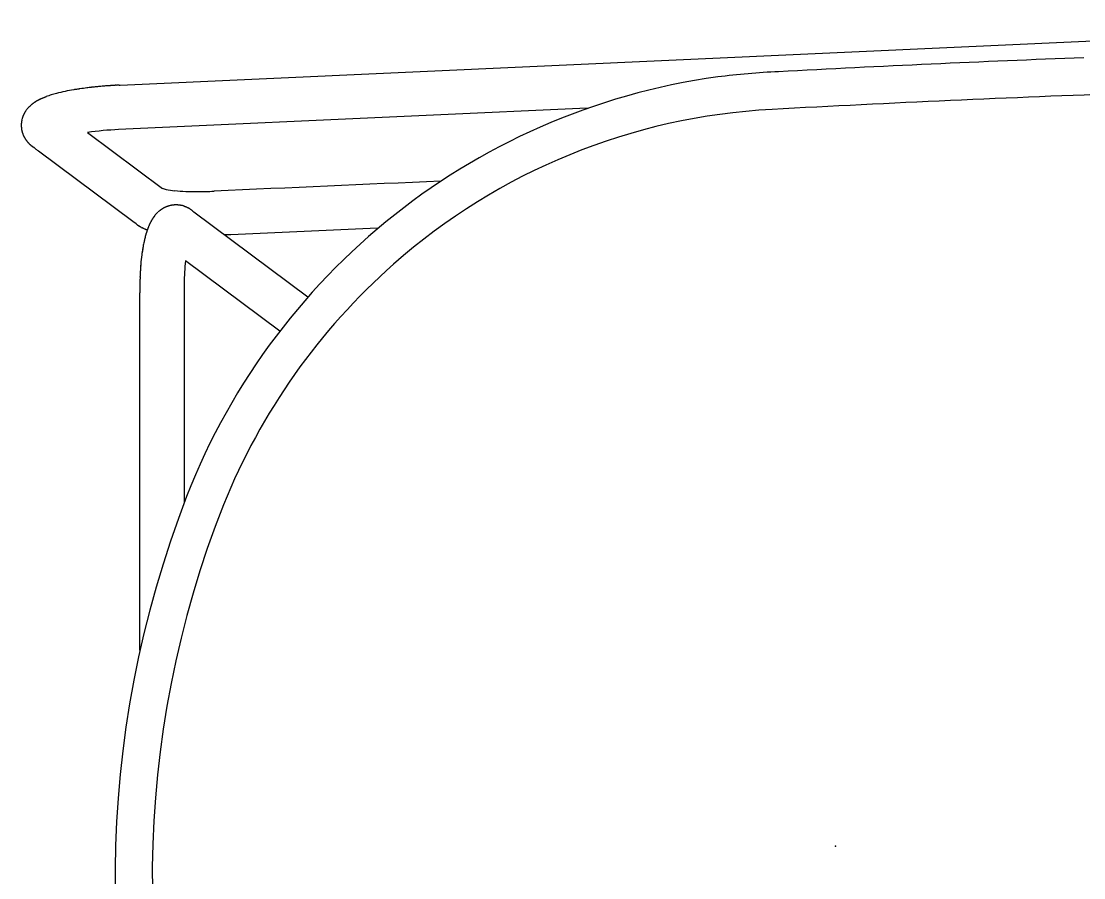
# Model space of a CAD drawing. Header units: inches. Extents: x -2 to 764, y -6 to 562.
# Drawn here: x 642.47 to 653.82, y 217.67 to 226.82 of the extents above; entities that cross this region are included whole.
import ezdxf

# ---------------------------------------------------------------- set-up
doc = ezdxf.new("R2010")
doc.units = ezdxf.units.IN
doc.header["$MEASUREMENT"] = 0
doc.layers.get('0').update_dxf_attribs({"true_color": 0xffffff})
doc.layers.add('SEAT', color=5, linetype='Continuous')

# ---------------------------------------------------------------- blocks, each defined once
blk = doc.blocks.new('3AAS38L01_0P')
at = {"layer": 'SEAT'}
for p, q in [((-7.645, 8.133), (7.322, 8.816)), ((-8.139, 8.083), (-8.139, 8.083)), ((-8.126, 8.085), (-8.126, 8.085)), ((-8.12, 8.086), (-8.12, 8.086)), ((-8.1, 8.089), (-8.1, 8.089)), ((-8.087, 8.091), (-8.087, 8.091)), ((-8.081, 8.092), (-8.081, 8.092)), ((-8.074, 8.093), (-8.074, 8.093)), ((-8, 8.104), (-8, 8.104)), ((-7.951, 8.11), (-7.951, 8.11)), ((-7.937, 8.111), (-7.937, 8.111)), ((-7.937, 8.111), (-7.937, 8.111)), ((-7.923, 8.113), (-7.923, 8.113)), ((-7.902, 8.115), (-7.901, 8.115)), ((-7.901, 8.115), (-7.901, 8.115)), ((-7.887, 8.116), (-7.887, 8.116)), ((-7.866, 8.118), (-7.866, 8.118)), ((-7.851, 8.12), (-7.851, 8.12)), ((-7.822, 8.122), (-7.822, 8.122)), ((-7.778, 8.126), (-7.778, 8.126)), ((-7.749, 8.128), (-7.749, 8.128)), ((-7.72, 8.129), (-7.72, 8.129)), ((-7.712, 8.13), (-7.712, 8.13)), ((-7.712, 8.13), (-7.712, 8.13)), ((-7.697, 8.131), (-7.697, 8.131)), ((-7.69, 8.131), (-7.69, 8.131)), ((-7.682, 8.132), (-7.682, 8.132)), ((-7.682, 8.132), (-7.682, 8.132)), ((-7.667, 8.132), (-7.667, 8.132)), ((-7.653, 8.133), (-7.645, 8.133)), ((-8.558, 7.949), (-8.558, 7.949)), ((-8.557, 7.949), (-8.557, 7.949)), ((-8.554, 7.951), (-8.554, 7.951)), ((-8.553, 7.952), (-8.553, 7.952)), ((-8.55, 7.954), (-8.55, 7.954)), ((-8.549, 7.955), (-8.549, 7.955)), ((-8.546, 7.956), (-8.546, 7.956)), ((-8.545, 7.957), (-8.545, 7.957)), ((-8.542, 7.959), (-8.542, 7.959)), ((-8.541, 7.96), (-8.541, 7.96)), ((-8.538, 7.961), (-8.538, 7.961)), ((-8.537, 7.962), (-8.537, 7.962)), ((-8.534, 7.964), (-8.534, 7.964)), ((-8.533, 7.964), (-8.533, 7.964)), ((-8.53, 7.966), (-8.53, 7.966)), ((-8.529, 7.967), (-8.529, 7.967)), ((-8.526, 7.968), (-8.526, 7.968)), ((-8.524, 7.969), (-8.524, 7.969)), ((-8.521, 7.971), (-8.521, 7.971)), ((-8.52, 7.971), (-8.52, 7.971)), ((-8.517, 7.973), (-8.517, 7.973)), ((-8.516, 7.973), (-8.516, 7.973)), ((-8.513, 7.975), (-8.513, 7.975)), ((-8.512, 7.976), (-8.512, 7.976)), ((-8.505, 7.979), (-8.505, 7.979)), ((-8.504, 7.98), (-8.504, 7.98)), ((-8.496, 7.983), (-8.496, 7.983)), ((-8.495, 7.984), (-8.495, 7.984)), ((-8.488, 7.987), (-8.488, 7.987)), ((-8.487, 7.988), (-8.487, 7.988)), ((-8.479, 7.991), (-8.479, 7.991)), ((-8.478, 7.992), (-8.478, 7.992)), ((-8.47, 7.995), (-8.47, 7.995)), ((-8.469, 7.996), (-8.469, 7.996)), ((-8.461, 7.999), (-8.461, 7.999)), ((-8.46, 7.999), (-8.46, 7.999)), ((-8.452, 8.002), (-8.452, 8.002)), ((-8.451, 8.003), (-8.451, 8.003)), ((-8.443, 8.006), (-8.443, 8.006)), ((-8.442, 8.006), (-8.442, 8.006)), ((-8.666, 7.836), (-8.666, 7.836)), ((-8.664, 7.839), (-8.664, 7.839)), ((-8.663, 7.841), (-8.663, 7.841)), ((-8.661, 7.845), (-8.661, 7.845)), ((-8.66, 7.846), (-8.66, 7.846)), ((-8.658, 7.85), (-8.658, 7.85)), ((-8.657, 7.851), (-8.657, 7.851)), ((-8.655, 7.855), (-8.655, 7.855)), ((-8.654, 7.856), (-8.654, 7.856)), ((-8.648, 7.864), (-8.648, 7.864)), ((-8.625, 7.893), (-8.625, 7.893)), ((-8.624, 7.894), (-8.624, 7.894)), ((-8.621, 7.897), (-8.621, 7.897)), ((-8.62, 7.898), (-8.62, 7.898)), ((-8.617, 7.901), (-8.617, 7.901)), ((-8.605, 7.913), (-8.605, 7.913)), ((-8.602, 7.915), (-8.602, 7.915)), ((-8.601, 7.916), (-8.601, 7.916)), ((-8.598, 7.919), (-8.598, 7.919)), ((-8.597, 7.92), (-8.597, 7.92)), ((-8.594, 7.922), (-8.594, 7.922)), ((-8.593, 7.923), (-8.593, 7.923)), ((-8.59, 7.925), (-8.59, 7.925)), ((-8.589, 7.926), (-8.589, 7.926)), ((-8.586, 7.928), (-8.586, 7.928)), ((-8.585, 7.929), (-8.585, 7.929)), ((-8.582, 7.932), (-8.582, 7.932)), ((-8.581, 7.933), (-8.581, 7.933)), ((-8.578, 7.935), (-8.578, 7.935)), ((-8.577, 7.936), (-8.577, 7.936)), ((-8.574, 7.938), (-8.574, 7.938)), ((-8.573, 7.938), (-8.573, 7.938)), ((-8.57, 7.94), (-8.57, 7.94)), ((-8.569, 7.941), (-8.569, 7.941)), ((-8.566, 7.943), (-8.566, 7.943)), ((-8.565, 7.944), (-8.565, 7.944)), ((-8.562, 7.946), (-8.562, 7.946)), ((-8.561, 7.947), (-8.561, 7.947)), ((-8.7, 7.729), (-8.7, 7.729)), ((-8.7, 7.727), (-8.7, 7.727)), ((-8.7, 7.723), (-8.7, 7.723)), ((-8.699, 7.74), (-8.699, 7.74)), ((-8.699, 7.736), (-8.699, 7.736)), ((-8.699, 7.733), (-8.699, 7.733)), ((-8.698, 7.746), (-8.698, 7.746)), ((-8.698, 7.742), (-8.698, 7.742)), ((-8.697, 7.752), (-8.697, 7.752)), ((-8.697, 7.748), (-8.697, 7.748)), ((-8.696, 7.755), (-8.696, 7.755)), ((-8.695, 7.761), (-8.695, 7.761)), ((-8.695, 7.759), (-8.695, 7.759)), ((-8.694, 7.765), (-8.694, 7.765)), ((-8.693, 7.767), (-8.693, 7.767)), ((-8.692, 7.773), (-8.692, 7.773)), ((-8.692, 7.771), (-8.692, 7.771)), ((-8.691, 7.777), (-8.691, 7.777)), ((-8.69, 7.779), (-8.69, 7.779)), ((-8.689, 7.783), (-8.689, 7.783)), ((-8.688, 7.785), (-8.688, 7.785)), ((-8.687, 7.789), (-8.687, 7.789)), ((-8.686, 7.791), (-8.686, 7.791)), ((-8.685, 7.795), (-8.685, 7.795)), ((-8.684, 7.797), (-8.684, 7.797)), ((-8.683, 7.801), (-8.683, 7.801)), ((-8.682, 7.803), (-8.682, 7.803)), ((-8.681, 7.807), (-8.681, 7.807)), ((-8.68, 7.809), (-8.68, 7.809)), ((-8.678, 7.812), (-8.678, 7.812)), ((-8.677, 7.814), (-8.677, 7.814)), ((-8.676, 7.818), (-8.676, 7.818)), ((-8.675, 7.82), (-8.675, 7.82)), ((-8.673, 7.823), (-8.673, 7.823)), ((-8.672, 7.825), (-8.672, 7.825)), ((-8.67, 7.829), (-8.67, 7.829)), ((-8.669, 7.831), (-8.669, 7.831)), ((-8.667, 7.834), (-8.667, 7.834)), ((-8.701, 7.721), (-8.701, 7.721)), ((-8.701, 7.716), (-8.701, 7.716)), ((-8.701, 7.714), (-8.701, 7.714)), ((-8.701, 7.71), (-8.701, 7.71)), ((-8.701, 7.708), (-8.701, 7.708)), ((-8.701, 7.703), (-8.701, 7.703)), ((-8.701, 7.701), (-8.701, 7.701)), ((-8.701, 7.697), (-8.701, 7.697)), ((-8.701, 7.695), (-8.701, 7.695)), ((-8.701, 7.691), (-8.701, 7.691)), ((-8.701, 7.688), (-8.701, 7.688)), ((-8.7, 7.684), (-8.7, 7.684)), ((-8.7, 7.682), (-8.7, 7.682)), ((-8.7, 7.678), (-8.7, 7.678)), ((-8.7, 7.675), (-8.7, 7.675)), ((-8.699, 7.671), (-8.699, 7.671)), ((-8.699, 7.669), (-8.699, 7.669)), ((-8.697, 7.658), (-8.697, 7.658)), ((-8.697, 7.656), (-8.697, 7.656)), ((-8.695, 7.649), (-8.695, 7.649)), ((-8.694, 7.644), (-8.694, 7.644)), ((-8.694, 7.643), (-8.694, 7.643)), ((-8.693, 7.637), (-8.693, 7.637)), ((-8.692, 7.636), (-8.692, 7.636)), ((-8.691, 7.631), (-8.691, 7.631)), ((-8.691, 7.63), (-8.691, 7.63)), ((-8.689, 7.625), (-8.689, 7.625)), ((-8.689, 7.624), (-8.689, 7.624)), ((-8.687, 7.619), (-8.687, 7.619)), ((-8.687, 7.618), (-8.687, 7.618)), ((-8.685, 7.613), (-8.685, 7.613)), ((-8.685, 7.612), (-8.685, 7.612)), ((-7.993, 7.628), (-7.192, 7.03)), ((-8.683, 7.607), (-8.683, 7.607)), ((-8.683, 7.606), (-8.683, 7.606)), ((-8.681, 7.601), (-8.681, 7.601)), ((-8.68, 7.6), (-8.68, 7.6)), ((-8.678, 7.595), (-8.678, 7.595)), ((-8.676, 7.59), (-8.676, 7.59)), ((-8.673, 7.584), (-8.673, 7.584)), ((-8.672, 7.583), (-8.672, 7.583)), ((-8.67, 7.579), (-8.67, 7.579)), ((-8.67, 7.578), (-8.67, 7.578)), ((-8.667, 7.573), (-8.667, 7.573)), ((-8.667, 7.572), (-8.667, 7.572)), ((-8.662, 7.565), (-8.662, 7.565)), ((-8.662, 7.564), (-8.662, 7.564)), ((-8.661, 7.563), (-8.661, 7.563)), ((-8.66, 7.562), (-8.66, 7.562)), ((-8.659, 7.56), (-8.659, 7.56)), ((-8.654, 7.552), (-8.654, 7.552)), ((-8.654, 7.552), (-8.654, 7.552)), ((-8.651, 7.547), (-8.651, 7.547)), ((-8.65, 7.547), (-8.65, 7.547)), ((-8.647, 7.543), (-8.647, 7.543)), ((-8.647, 7.542), (-8.647, 7.542)), ((-8.643, 7.537), (-8.643, 7.537)), ((-8.64, 7.533), (-8.64, 7.533)), ((-8.639, 7.531), (-8.639, 7.531)), ((-8.638, 7.531), (-8.638, 7.531)), ((-8.634, 7.526), (-8.634, 7.526)), ((-8.631, 7.522), (-8.631, 7.522)), ((-8.63, 7.521), (-8.63, 7.521)), ((-8.629, 7.52), (-8.629, 7.52)), ((-8.629, 7.52), (-8.629, 7.52)), ((-8.628, 7.519), (-8.628, 7.519)), ((-8.628, 7.519), (-8.628, 7.519)), ((-8.621, 7.511), (-8.621, 7.511)), ((-8.617, 7.507), (-8.617, 7.508)), ((-8.617, 7.508), (-8.617, 7.508)), ((-8.614, 7.504), (-8.614, 7.504)), ((-8.613, 7.504), (-8.613, 7.504)), ((-8.612, 7.503), (-8.612, 7.503)), ((-8.61, 7.501), (-8.61, 7.501)), ((-8.609, 7.5), (-8.609, 7.5)), ((-8.605, 7.496), (-8.605, 7.496)), ((-8.605, 7.496), (-8.605, 7.496)), ((-8.602, 7.494), (-8.602, 7.494)), ((-8.602, 7.494), (-8.602, 7.494)), ((-8.597, 7.489), (-8.597, 7.49)), ((-8.597, 7.49), (-8.597, 7.49)), ((-8.594, 7.487), (-8.594, 7.487)), ((-8.593, 7.486), (-8.593, 7.486)), ((-8.588, 7.483), (-8.588, 7.483)), ((-8.588, 7.482), (-8.588, 7.482)), ((-8.587, 7.481), (-8.587, 7.481)), ((-8.585, 7.48), (-8.585, 7.48)), ((-8.584, 7.479), (-8.584, 7.479)), ((-8.58, 7.476), (-8.581, 7.477)), ((-8.581, 7.477), (-8.581, 7.477)), ((-8.579, 7.475), (-8.579, 7.475)), ((-8.579, 7.475), (-8.579, 7.475)), ((-8.577, 7.474), (-8.578, 7.474)), ((-8.578, 7.474), (-8.578, 7.474)), ((-8.576, 7.473), (-8.576, 7.473)), ((-8.576, 7.473), (-8.576, 7.473)), ((-8.575, 7.472), (-8.575, 7.472)), ((-8.574, 7.472), (-8.574, 7.472)), ((-8.569, 7.468), (-8.574, 7.472)), ((-8.574, 7.472), (-8.574, 7.472)), ((-8.568, 7.467), (-8.568, 7.467)), ((-8.566, 7.466), (-8.566, 7.466)), ((-8.566, 7.466), (-8.566, 7.466)), ((-8.565, 7.465), (-8.565, 7.465)), ((-8.565, 7.465), (-8.565, 7.465)), ((-8.563, 7.464), (-8.564, 7.464)), ((-8.564, 7.464), (-8.564, 7.464)), ((-8.562, 7.463), (-8.562, 7.463)), ((-8.562, 7.463), (-8.562, 7.463)), ((-8.56, 7.462), (-8.561, 7.462)), ((-8.561, 7.462), (-8.561, 7.462)), ((-8.559, 7.461), (-8.56, 7.462)), ((-8.559, 7.46), (-8.559, 7.461)), ((-8.557, 7.459), (-8.559, 7.46)), ((-8.545, 7.45), (-8.545, 7.45)), ((-7.509, 6.677), (-8.516, 7.428)), ((-8.516, 7.428), (-8.516, 7.428)), ((-7.188, 6.814), (-7.188, 6.814)), ((-7.187, 6.815), (-7.187, 6.815)), ((-7.183, 6.817), (-7.183, 6.817)), ((-7.181, 6.818), (-7.181, 6.818)), ((-7.177, 6.821), (-7.177, 6.821)), ((-7.173, 6.823), (-7.173, 6.823)), ((-7.169, 6.825), (-7.169, 6.825)), ((-7.164, 6.827), (-7.164, 6.827)), ((-7.16, 6.829), (-7.16, 6.829)), ((-7.158, 6.83), (-7.158, 6.83)), ((-7.148, 6.834), (-7.148, 6.834)), ((-7.147, 6.835), (-7.147, 6.835)), ((-7.142, 6.836), (-7.142, 6.836)), ((-7.141, 6.837), (-7.141, 6.837)), ((-7.136, 6.838), (-7.136, 6.838)), ((-7.134, 6.839), (-7.134, 6.839)), ((-7.13, 6.84), (-7.13, 6.84)), ((-7.128, 6.841), (-7.128, 6.841)), ((-7.124, 6.842), (-7.124, 6.842)), ((-7.122, 6.843), (-7.122, 6.843)), ((-7.118, 6.844), (-7.118, 6.844)), ((-7.116, 6.844), (-7.116, 6.844)), ((-7.115, 6.845), (-7.115, 6.845)), ((-7.113, 6.845), (-7.113, 6.845)), ((-7.111, 6.846), (-7.111, 6.846)), ((-7.109, 6.846), (-7.109, 6.846)), ((-7.108, 6.846), (-7.108, 6.846)), ((-7.106, 6.847), (-7.106, 6.847)), ((-7.105, 6.847), (-7.105, 6.847)), ((-7.103, 6.847), (-7.103, 6.847)), ((-7.102, 6.848), (-7.102, 6.848)), ((-7.1, 6.848), (-7.1, 6.848)), ((-7.099, 6.848), (-7.099, 6.848)), ((-7.097, 6.849), (-7.097, 6.849)), ((-7.095, 6.849), (-7.095, 6.849)), ((-7.093, 6.849), (-7.093, 6.849)), ((-7.087, 6.85), (-7.087, 6.85)), ((-7.086, 6.851), (-7.086, 6.851)), ((-7.084, 6.851), (-7.084, 6.851)), ((-7.076, 6.852), (-7.076, 6.852)), ((-7.074, 6.852), (-7.074, 6.852)), ((-7.069, 6.852), (-7.069, 6.852)), ((-7.067, 6.852), (-7.067, 6.852)), ((-7.058, 6.853), (-7.058, 6.853)), ((-7.056, 6.853), (-7.056, 6.853)), ((-7.054, 6.853), (-7.054, 6.853)), ((-7.053, 6.853), (-7.053, 6.853)), ((-7.051, 6.853), (-7.051, 6.853)), ((-7.05, 6.853), (-7.05, 6.853)), ((-7.048, 6.853), (-7.048, 6.853)), ((-7.047, 6.853), (-7.047, 6.853)), ((-7.044, 6.853), (-7.044, 6.853)), ((-7.043, 6.853), (-7.043, 6.853)), ((-7.041, 6.853), (-7.041, 6.853)), ((-7.04, 6.853), (-7.04, 6.853)), ((-7.038, 6.853), (-7.038, 6.853)), ((-7.037, 6.853), (-7.037, 6.853)), ((-7.034, 6.853), (-7.034, 6.853)), ((-7.033, 6.853), (-7.033, 6.853)), ((-7.031, 6.853), (-7.031, 6.853)), ((-7.03, 6.853), (-7.03, 6.853)), ((-7.026, 6.852), (-7.026, 6.852)), ((-7.021, 6.852), (-7.021, 6.852)), ((-7.02, 6.852), (-7.02, 6.852)), ((-7.018, 6.852), (-7.018, 6.852)), ((-7.007, 6.85), (-7.007, 6.85)), ((-7.005, 6.85), (-7.005, 6.85)), ((-7.004, 6.85), (-7.004, 6.85)), ((-6.997, 6.849), (-6.997, 6.849)), ((-6.994, 6.848), (-6.994, 6.848)), ((-6.989, 6.847), (-6.989, 6.847)), ((-6.983, 6.845), (-6.983, 6.845)), ((-6.979, 6.845), (-6.979, 6.845)), ((-6.979, 6.844), (-6.979, 6.844)), ((-6.976, 6.844), (-6.976, 6.844)), ((-6.976, 6.844), (-6.976, 6.844)), ((-6.97, 6.842), (-6.97, 6.842)), ((-6.97, 6.842), (-6.97, 6.842)), ((-6.967, 6.841), (-6.967, 6.841)), ((-6.964, 6.84), (-6.964, 6.84)), ((-6.964, 6.84), (-6.964, 6.84)), ((-6.959, 6.839), (-6.959, 6.839)), ((-6.957, 6.838), (-6.957, 6.838)), ((-6.956, 6.838), (-6.956, 6.838)), ((-6.954, 6.837), (-6.954, 6.837)), ((-6.941, 6.832), (-6.941, 6.832)), ((-6.932, 6.828), (-6.932, 6.828)), ((-6.928, 6.826), (-6.928, 6.826)), ((-6.921, 6.822), (-6.921, 6.822)), ((-6.92, 6.822), (-6.92, 6.822)), ((-6.915, 6.819), (-6.915, 6.819)), ((-6.914, 6.819), (-6.914, 6.819)), ((-6.912, 6.818), (-6.912, 6.818)), ((-6.911, 6.817), (-6.911, 6.817)), ((-6.91, 6.816), (-6.91, 6.816)), ((-6.909, 6.816), (-6.909, 6.816)), ((-6.907, 6.815), (-6.907, 6.815)), ((-6.906, 6.814), (-6.906, 6.814)), ((-7.301, 6.701), (-7.301, 6.701)), ((-7.3, 6.702), (-7.3, 6.702)), ((-7.298, 6.705), (-7.298, 6.705)), ((-7.297, 6.707), (-7.297, 6.707)), ((-7.295, 6.71), (-7.295, 6.71)), ((-7.294, 6.711), (-7.294, 6.711)), ((-7.292, 6.714), (-7.292, 6.714)), ((-7.291, 6.716), (-7.291, 6.716)), ((-7.289, 6.719), (-7.289, 6.719)), ((-7.288, 6.72), (-7.288, 6.72)), ((-7.286, 6.723), (-7.286, 6.723)), ((-7.285, 6.725), (-7.285, 6.725)), ((-7.283, 6.728), (-7.283, 6.728)), ((-7.271, 6.742), (-7.271, 6.742)), ((-7.269, 6.745), (-7.269, 6.745)), ((-7.254, 6.762), (-7.254, 6.762)), ((-7.254, 6.762), (-7.254, 6.762)), ((-7.244, 6.771), (-7.244, 6.771)), ((-7.24, 6.776), (-7.24, 6.776)), ((-7.227, 6.787), (-7.227, 6.787)), ((-7.223, 6.79), (-7.223, 6.79)), ((-7.219, 6.794), (-7.219, 6.794)), ((-7.217, 6.795), (-7.217, 6.795)), ((-7.215, 6.797), (-7.215, 6.797)), ((-7.21, 6.8), (-7.21, 6.8)), ((-7.204, 6.804), (-7.204, 6.804)), ((-7.202, 6.805), (-7.202, 6.805)), ((-7.199, 6.808), (-7.199, 6.808)), ((-7.197, 6.809), (-7.197, 6.809)), ((-7.193, 6.811), (-7.193, 6.811)), ((-7.192, 6.812), (-7.192, 6.812)), ((-6.903, 6.812), (-6.903, 6.812)), ((-6.902, 6.811), (-6.902, 6.811)), ((-6.901, 6.811), (-6.901, 6.811)), ((-6.898, 6.809), (-6.898, 6.809)), ((-6.896, 6.807), (-6.896, 6.807)), ((-6.895, 6.807), (-6.895, 6.807)), ((-6.889, 6.803), (-6.889, 6.803)), ((-6.888, 6.802), (-6.888, 6.802)), ((-6.887, 6.802), (-6.887, 6.802)), ((-6.885, 6.8), (-6.885, 6.8)), ((-6.884, 6.799), (-6.884, 6.799)), ((-6.882, 6.798), (-6.881, 6.798)), ((-6.882, 6.798), (-6.882, 6.798)), ((-6.881, 6.798), (-6.881, 6.798)), ((-6.878, 6.795), (-6.877, 6.795)), ((-6.877, 6.795), (-6.877, 6.795)), ((-6.876, 6.793), (-6.875, 6.793)), ((-6.875, 6.793), (-6.875, 6.793)), ((-6.856, 6.779), (-5.639, 5.87)), ((-7.474, 6.65), (-7.509, 6.677)), ((-7.471, 6.648), (-7.474, 6.65)), ((-7.466, 6.645), (-7.471, 6.648)), ((-7.466, 6.645), (-7.466, 6.645)), ((-7.465, 6.644), (-7.466, 6.645)), ((-7.464, 6.643), (-7.464, 6.643)), ((-7.463, 6.643), (-7.463, 6.643)), ((-7.463, 6.643), (-7.463, 6.643)), ((-7.462, 6.642), (-7.462, 6.642)), ((-7.462, 6.642), (-7.462, 6.642)), ((-7.461, 6.641), (-7.461, 6.641)), ((-7.46, 6.64), (-7.46, 6.64)), ((-7.458, 6.639), (-7.458, 6.639)), ((-7.457, 6.638), (-7.457, 6.638)), ((-7.455, 6.637), (-7.455, 6.637)), ((-7.454, 6.636), (-7.454, 6.636)), ((-7.453, 6.635), (-7.453, 6.635)), ((-7.453, 6.635), (-7.453, 6.635)), ((-7.449, 6.633), (-7.449, 6.633)), ((-7.446, 6.631), (-7.446, 6.631)), ((-7.446, 6.63), (-7.446, 6.63)), ((-7.444, 6.629), (-7.444, 6.629)), ((-7.444, 6.629), (-7.444, 6.629)), ((-7.442, 6.628), (-7.442, 6.628)), ((-7.442, 6.628), (-7.442, 6.628)), ((-7.436, 6.624), (-7.436, 6.624)), ((-7.435, 6.624), (-7.435, 6.624)), ((-7.422, 6.616), (-7.422, 6.616)), ((-7.418, 6.614), (-7.418, 6.614)), ((-7.414, 6.612), (-7.414, 6.612)), ((-7.413, 6.612), (-7.413, 6.612)), ((-7.41, 6.61), (-7.41, 6.61)), ((-7.405, 6.608), (-7.405, 6.608)), ((-7.405, 6.607), (-7.405, 6.607)), ((-7.401, 6.605), (-7.401, 6.605)), ((-7.4, 6.605), (-7.4, 6.605)), ((-7.397, 6.603), (-7.397, 6.603)), ((-7.383, 6.597), (-7.383, 6.597)), ((-7.383, 6.597), (-7.383, 6.597)), ((-7.379, 6.596), (-7.379, 6.596)), ((-7.378, 6.595), (-7.378, 6.595)), ((-7.374, 6.594), (-7.375, 6.594)), ((-7.375, 6.594), (-7.375, 6.594)), ((-7.37, 6.592), (-7.37, 6.592)), ((-7.37, 6.592), (-7.37, 6.592)), ((-7.365, 6.59), (-7.365, 6.59)), ((-7.361, 6.589), (-7.361, 6.589)), ((-7.361, 6.588), (-7.361, 6.588)), ((-7.356, 6.587), (-7.356, 6.587)), ((-7.354, 6.586), (-7.354, 6.586)), ((-7.354, 6.586), (-7.354, 6.586)), ((-7.353, 6.59), (-7.353, 6.59)), ((-7.352, 6.592), (-7.352, 6.592)), ((-7.351, 6.595), (-7.351, 6.595)), ((-7.35, 6.597), (-7.35, 6.597)), ((-7.349, 6.602), (-7.349, 6.602)), ((-7.349, 6.6), (-7.349, 6.6)), ((-7.347, 6.607), (-7.347, 6.607)), ((-7.347, 6.605), (-7.347, 6.605)), ((-7.346, 6.61), (-7.346, 6.61)), ((-7.345, 6.612), (-7.345, 6.612)), ((-7.344, 6.615), (-7.344, 6.615)), ((-7.343, 6.617), (-7.343, 6.617)), ((-7.342, 6.62), (-7.342, 6.62)), ((-7.341, 6.622), (-7.341, 6.622)), ((-7.335, 6.637), (-7.335, 6.637)), ((-7.335, 6.635), (-7.335, 6.635)), ((-7.333, 6.64), (-7.333, 6.64)), ((-7.332, 6.642), (-7.332, 6.642)), ((-7.331, 6.645), (-7.331, 6.645)), ((-7.33, 6.646), (-7.33, 6.646)), ((-7.329, 6.649), (-7.329, 6.649)), ((-7.328, 6.651), (-7.328, 6.651)), ((-7.327, 6.654), (-7.327, 6.654)), ((-7.326, 6.656), (-7.326, 6.656)), ((-7.324, 6.659), (-7.324, 6.659)), ((-7.323, 6.661), (-7.323, 6.661)), ((-7.322, 6.664), (-7.322, 6.664)), ((-7.321, 6.665), (-7.321, 6.665)), ((-7.32, 6.668), (-7.32, 6.668)), ((-7.319, 6.67), (-7.319, 6.67)), ((-7.317, 6.673), (-7.317, 6.673)), ((-7.316, 6.675), (-7.316, 6.675)), ((-7.315, 6.678), (-7.315, 6.678)), ((-7.314, 6.679), (-7.314, 6.679)), ((-7.312, 6.682), (-7.312, 6.682)), ((-7.311, 6.684), (-7.311, 6.684)), ((-7.309, 6.687), (-7.309, 6.687)), ((-7.308, 6.688), (-7.308, 6.688)), ((-7.307, 6.691), (-7.307, 6.691)), ((-7.306, 6.693), (-7.306, 6.693)), ((-7.304, 6.696), (-7.304, 6.696)), ((-7.303, 6.698), (-7.303, 6.698)), ((-4.894, 6.604), (-6.46, 6.535)), ((-7.376, 6.515), (-7.376, 6.515)), ((-7.375, 6.518), (-7.375, 6.518)), ((-7.373, 6.526), (-7.373, 6.526)), ((-7.372, 6.529), (-7.372, 6.529)), ((-7.37, 6.537), (-7.37, 6.537)), ((-7.369, 6.54), (-7.369, 6.54)), ((-7.367, 6.548), (-7.367, 6.548)), ((-7.366, 6.55), (-7.366, 6.55)), ((-7.365, 6.553), (-7.365, 6.553)), ((-7.364, 6.556), (-7.364, 6.556)), ((-7.363, 6.561), (-7.363, 6.561)), ((-7.363, 6.559), (-7.363, 6.559)), ((-7.362, 6.564), (-7.362, 6.564)), ((-7.361, 6.566), (-7.361, 6.566)), ((-7.357, 6.58), (-7.357, 6.58)), ((-7.356, 6.582), (-7.356, 6.582)), ((-7.355, 6.585), (-7.355, 6.585)), ((-6.46, 6.535), (-6.525, 6.532)), ((-7.404, 6.383), (-7.404, 6.383)), ((-7.404, 6.38), (-7.404, 6.38)), ((-7.401, 6.399), (-7.401, 6.399)), ((-7.401, 6.396), (-7.401, 6.396)), ((-7.4, 6.405), (-7.4, 6.405)), ((-7.4, 6.402), (-7.4, 6.402)), ((-7.399, 6.411), (-7.399, 6.411)), ((-7.399, 6.408), (-7.399, 6.408)), ((-7.389, 6.46), (-7.389, 6.46)), ((-7.387, 6.472), (-7.387, 6.472)), ((-7.413, 6.321), (-7.413, 6.321)), ((-7.412, 6.324), (-7.412, 6.324)), ((-7.411, 6.334), (-7.411, 6.334)), ((-7.411, 6.331), (-7.411, 6.331)), ((-7.408, 6.357), (-7.408, 6.357)), ((-5.938, 5.504), (-6.945, 6.255)), ((-7.429, 6.142), (-7.429, 6.142)), ((-7.429, 6.138), (-7.429, 6.138)), ((-7.429, 6.135), (-7.429, 6.135)), ((-7.428, 6.164), (-7.428, 6.164)), ((-7.427, 6.178), (-7.427, 6.178)), ((-7.427, 6.175), (-7.427, 6.175)), ((-7.427, 6.171), (-7.427, 6.171)), ((-7.427, 6.167), (-7.427, 6.167)), ((-7.426, 6.185), (-7.426, 6.185)), ((-7.426, 6.182), (-7.426, 6.182)), ((-7.425, 6.207), (-7.425, 6.207)), ((-7.425, 6.203), (-7.425, 6.203)), ((-7.425, 6.2), (-7.425, 6.2)), ((-7.424, 6.217), (-7.424, 6.217)), ((-7.424, 6.214), (-7.424, 6.214)), ((-7.424, 6.21), (-7.424, 6.21)), ((-7.423, 6.221), (-7.423, 6.221)), ((-7.433, 6.046), (-7.433, 6.046)), ((-7.433, 6.043), (-7.433, 6.043)), ((-7.433, 6.039), (-7.433, 6.039)), ((-7.433, 6.024), (-7.433, 6.024)), ((-7.433, 6.021), (-7.433, 6.021)), ((-7.432, 6.08), (-7.432, 6.08)), ((-7.432, 6.072), (-7.432, 6.072)), ((-7.432, 6.069), (-7.432, 6.069)), ((-7.432, 6.061), (-7.432, 6.061)), ((-7.431, 6.105), (-7.431, 6.105)), ((-7.431, 6.102), (-7.431, 6.102)), ((-7.431, 6.098), (-7.431, 6.098)), ((-7.431, 6.094), (-7.431, 6.094)), ((-7.431, 6.091), (-7.431, 6.091)), ((-7.431, 6.087), (-7.431, 6.087)), ((-7.43, 6.131), (-7.43, 6.131)), ((-7.43, 6.127), (-7.43, 6.127)), ((-7.43, 6.124), (-7.43, 6.124)), ((-7.43, 6.116), (-7.43, 6.116)), ((-7.433, 6.013), (-7.433, 6.013)), ((-7.433, 6.006), (-7.433, 6.006)), ((-7.433, 6.002), (-7.433, 6.002)), ((-7.433, 5.825), (-7.433, 5.914)), ((-7.433, 5.914), (-7.433, 5.914)), ((-7.433, 5.647), (-7.433, 5.825)), ((-7.433, 2.096), (-7.433, 5.647))]:
    blk.add_line(p, q, dxfattribs=at)
for centre, radius, start, end in [((10.878, -207.378), 215.96, 92.18239, 93.04861), ((-0.281, 1.149), 7.139, 97.8702, 160.7572), ((-0.216, -0.049), 8.335, 92.6956, 97.1841), ((-7.85, 6.239), 1.866, 101.8195, 104.7334), ((-7.728, 5.669), 2.449, 99.6629, 101.8833), ((-7.652, 5.243), 2.882, 99.4712, 99.7355), ((-7.64, 5.176), 2.95, 99.3525, 99.4715), ((-7.63, 5.114), 3.012, 98.9773, 99.3512), ((-7.616, 5.023), 3.104, 98.7268, 98.9781), ((-7.607, 4.966), 3.162, 98.6135, 98.7272), ((-7.599, 4.911), 3.218, 98.4877, 98.6134), ((-7.563, 4.665), 3.466, 97.2405, 98.4744), ((-7.528, 4.391), 3.742, 96.499, 97.247), ((-7.497, 4.125), 4.011, 96.3046, 96.5089), ((-7.514, 4.28), 3.854, 96.0913, 96.2982), ((-7.483, 3.986), 4.15, 95.794, 96.0888), ((-7.493, 4.086), 4.049, 95.5873, 95.7896), ((-7.476, 3.914), 4.222, 95.2978, 95.5868), ((-7.47, 3.846), 4.29, 95.1008, 95.2943), ((-7.469, 3.839), 4.298, 94.7132, 95.1042), ((-7.456, 3.68), 4.457, 94.1401, 94.7096), ((-7.446, 3.531), 4.606, 93.7723, 94.1352), ((-7.446, 3.524), 4.614, 93.3972, 93.7627), ((-7.45, 3.599), 4.538, 93.3051, 93.3998), ((-7.449, 3.563), 4.574, 93.1118, 93.2967), ((-7.44, 3.412), 4.726, 93.0298, 93.1158), ((-7.466, 3.896), 4.242, 92.9278, 93.0287), ((-7.436, 3.3), 4.837, 92.7458, 92.92), ((-7.332, 1.128), 7.012, 92.6267, 92.7462), ((-8.324, 7.594), 0.425, 123.4575, 123.9114), ((-8.313, 7.578), 0.444, 123.2669, 123.4556), ((-8.32, 7.587), 0.433, 122.8179, 123.2642), ((-8.316, 7.581), 0.44, 122.6323, 122.819), ((-8.314, 7.578), 0.444, 122.1963, 122.6327), ((-8.302, 7.559), 0.466, 122.0213, 122.1942), ((-8.309, 7.571), 0.453, 121.5891, 122.0184), ((-8.305, 7.564), 0.461, 121.4183, 121.5902), ((-8.303, 7.561), 0.464, 120.9988, 121.4187), ((-8.29, 7.539), 0.49, 120.8381, 120.9967), ((-8.298, 7.553), 0.474, 120.422, 120.8351), ((-8.294, 7.545), 0.482, 120.2649, 120.4231), ((-8.292, 7.542), 0.487, 119.8615, 120.2652), ((-8.278, 7.518), 0.514, 119.7137, 119.8595), ((-8.286, 7.533), 0.497, 119.3141, 119.7108), ((-8.282, 7.525), 0.506, 119.1697, 119.3152), ((-8.28, 7.521), 0.511, 118.7825, 119.1698), ((-8.266, 7.495), 0.54, 118.6463, 118.7807), ((-8.274, 7.51), 0.523, 118.2634, 118.6437), ((-8.269, 7.502), 0.532, 118.1303, 118.2644), ((-8.267, 7.497), 0.537, 117.7592, 118.1303), ((-8.253, 7.471), 0.567, 117.6335, 117.7577), ((-8.261, 7.486), 0.55, 117.2671, 117.6311), ((-8.256, 7.477), 0.56, 117.1441, 117.268), ((-8.25, 7.465), 0.574, 116.3199, 117.1419), ((-8.243, 7.45), 0.591, 116.2086, 116.3233), ((-8.236, 7.437), 0.605, 115.4243, 116.2062), ((-8.228, 7.42), 0.623, 115.3211, 115.4276), ((-8.222, 7.406), 0.639, 114.5751, 115.3187), ((-8.214, 7.388), 0.659, 114.479, 114.5782), ((-8.206, 7.373), 0.676, 113.7696, 114.4766), ((-8.198, 7.354), 0.696, 113.6799, 113.7726), ((-8.191, 7.337), 0.715, 113.0056, 113.6774), ((-8.182, 7.317), 0.737, 112.9217, 113.0085), ((-8.174, 7.298), 0.757, 112.2808, 112.9194), ((-8.165, 7.277), 0.78, 112.2023, 112.2836), ((-8.158, 7.257), 0.801, 111.5919, 112.2002), ((-8.149, 7.235), 0.825, 111.5183, 111.5945), ((-8.141, 7.215), 0.846, 110.9354, 111.5164), ((-8.132, 7.192), 0.871, 110.8663, 110.9378), ((-8.123, 7.169), 0.895, 110.2404, 110.864), ((-8.069, 7.018), 1.057, 107.0846, 110.1713), ((-7.976, 6.717), 1.372, 104.7418, 107.1206), ((10.841, -205.492), 213.676, 92.06652, 93.08996), ((-8.417, 7.697), 0.285, 150.8323, 151.269), ((-8.418, 7.698), 0.284, 150.0547, 150.8321), ((-8.415, 7.696), 0.287, 149.6244, 150.0541), ((-8.417, 7.697), 0.285, 148.8539, 149.6234), ((-8.416, 7.696), 0.287, 148.4275, 148.8546), ((-8.415, 7.696), 0.288, 147.6686, 148.4268), ((-8.414, 7.695), 0.289, 147.2484, 147.6688), ((-8.413, 7.694), 0.29, 146.5, 147.2486), ((-8.411, 7.693), 0.293, 146.089, 146.4995), ((-8.41, 7.692), 0.294, 144.2135, 146.0867), ((-8.401, 7.686), 0.305, 137.2685, 144.1767), ((-8.392, 7.678), 0.317, 136.9689, 137.3094), ((-8.39, 7.676), 0.32, 136.3233, 136.9689), ((-8.388, 7.674), 0.322, 135.9931, 136.3234), ((-8.387, 7.673), 0.324, 135.3583, 135.9927), ((-8.38, 7.666), 0.333, 132.291, 135.3466), ((-8.373, 7.659), 0.344, 131.7195, 132.3036), ((-8.371, 7.656), 0.347, 131.4367, 131.7201), ((-8.369, 7.654), 0.35, 130.8659, 131.4359), ((-8.368, 7.653), 0.352, 130.5909, 130.8666), ((-8.365, 7.65), 0.356, 130.0331, 130.5909), ((-8.363, 7.646), 0.36, 129.7682, 130.0334), ((-8.361, 7.644), 0.363, 129.2225, 129.7677), ((-8.359, 7.642), 0.366, 128.966, 129.2231), ((-8.357, 7.639), 0.369, 128.4331, 128.9659), ((-8.353, 7.635), 0.375, 128.1855, 128.4329), ((-8.352, 7.634), 0.376, 127.6642, 128.1845), ((-8.35, 7.631), 0.38, 127.4245, 127.6649), ((-8.348, 7.628), 0.383, 126.9158, 127.4242), ((-8.345, 7.624), 0.388, 126.6841, 126.9161), ((-8.343, 7.622), 0.392, 126.187, 126.6836), ((-8.341, 7.618), 0.395, 125.9628, 126.1876), ((-8.339, 7.615), 0.399, 125.4774, 125.9626), ((-8.336, 7.611), 0.405, 125.2609, 125.4777), ((-8.334, 7.608), 0.408, 124.7866, 125.2604), ((-8.331, 7.605), 0.412, 124.5769, 124.7871), ((-8.329, 7.602), 0.416, 124.1135, 124.5769), ((-8.326, 7.597), 0.421, 123.911, 124.114), ((347.964, -7768.569), 7784.356, 92.5815437, 92.6184457), ((-0.334, 1.261), 6.621, 92.9691, 131.504), ((-8.434, 7.704), 0.267, 175.8716, 176.3629), ((-8.434, 7.704), 0.267, 173.6029, 174.4893), ((-8.433, 7.703), 0.268, 174.4899, 174.9802), ((-8.435, 7.704), 0.266, 174.9799, 175.8717), ((-8.432, 7.703), 0.269, 171.7376, 172.2281), ((-8.434, 7.704), 0.267, 172.2279, 173.1111), ((-8.433, 7.703), 0.268, 173.111, 173.6032), ((-8.433, 7.703), 0.269, 170.3683, 170.8597), ((-8.433, 7.703), 0.268, 170.8595, 171.7371), ((-8.431, 7.703), 0.27, 169.0054, 169.4946), ((-8.433, 7.703), 0.268, 169.4944, 170.3683), ((-8.432, 7.703), 0.269, 168.1368, 169.0049), ((-8.432, 7.703), 0.269, 166.7845, 167.6474), ((-8.432, 7.703), 0.27, 167.6477, 168.137), ((-8.431, 7.703), 0.27, 166.2973, 166.7851), ((-8.431, 7.703), 0.27, 165.4393, 166.297), ((-8.43, 7.703), 0.271, 164.1016, 164.9539), ((-8.43, 7.703), 0.271, 164.9541, 165.4399), ((-8.43, 7.703), 0.271, 163.6189, 164.1022), ((-8.43, 7.703), 0.272, 162.7721, 163.6186), ((-8.429, 7.702), 0.272, 162.2921, 162.7726), ((-8.429, 7.702), 0.272, 161.4512, 162.2919), ((-8.428, 7.702), 0.273, 160.9744, 161.4517), ((-8.428, 7.702), 0.273, 160.1397, 160.9742), ((-8.427, 7.702), 0.274, 159.6664, 160.1401), ((-8.427, 7.702), 0.274, 158.838, 159.6662), ((-8.426, 7.701), 0.275, 158.3685, 158.8384), ((-8.426, 7.701), 0.276, 157.5471, 158.3683), ((-8.425, 7.701), 0.276, 157.0819, 157.5471), ((-8.425, 7.701), 0.277, 156.267, 157.0818), ((-8.424, 7.701), 0.278, 155.8065, 156.2673), ((-8.424, 7.7), 0.278, 154.9986, 155.8064), ((-8.422, 7.7), 0.28, 154.5437, 154.9983), ((-8.422, 7.7), 0.279, 153.7428, 154.5432), ((-8.422, 7.7), 0.28, 153.2921, 153.7432), ((-8.421, 7.699), 0.281, 152.4991, 153.2914), ((-8.421, 7.699), 0.281, 152.0535, 152.4993), ((-8.419, 7.698), 0.283, 151.2696, 152.0539), ((-8.435, 7.704), 0.266, 176.3627, 177.2572), ((-8.433, 7.704), 0.268, 177.2578, 177.7463), ((-8.436, 7.704), 0.266, 177.746, 178.6458), ((-8.434, 7.704), 0.267, 178.6456, 179.1346), ((-8.435, 7.704), 0.266, 179.1343, 180.0358), ((-8.435, 7.704), 0.266, 180.0356, 180.5236), ((-8.435, 7.704), 0.266, 180.5233, 181.4282), ((-8.435, 7.704), 0.266, 181.428, 181.9139), ((-8.435, 7.704), 0.266, 181.9136, 182.8217), ((-8.435, 7.704), 0.266, 182.8215, 183.3051), ((-8.435, 7.704), 0.266, 183.3048, 184.216), ((-8.435, 7.704), 0.266, 184.2157, 184.6965), ((-8.435, 7.704), 0.266, 184.6962, 185.6103), ((-8.435, 7.704), 0.266, 185.61, 186.0878), ((-8.435, 7.704), 0.266, 186.0874, 187.0042), ((-8.435, 7.704), 0.266, 187.0039, 187.4782), ((-8.435, 7.704), 0.266, 187.4787, 189.7873), ((-8.434, 7.704), 0.267, 189.7873, 190.2529), ((-8.434, 7.704), 0.267, 190.2534, 191.8646), ((-8.434, 7.704), 0.267, 191.8646, 193.0098), ((-8.434, 7.704), 0.267, 193.0089, 193.2428), ((-8.433, 7.704), 0.268, 193.243, 194.3798), ((-8.434, 7.704), 0.268, 194.3788, 194.6156), ((-8.433, 7.704), 0.268, 194.6159, 195.7436), ((-8.433, 7.704), 0.268, 195.7429, 195.982), ((-8.432, 7.704), 0.269, 195.9824, 197.101), ((-8.428, 7.706), 0.274, 197.1033, 197.34), ((-8.432, 7.704), 0.269, 197.3414, 198.4547), ((-8.431, 7.705), 0.27, 198.4552, 198.6917), ((-8.431, 7.705), 0.27, 198.6916, 199.8014), ((-8.43, 7.705), 0.271, 199.8018, 200.0344), ((-8.43, 7.705), 0.271, 200.0343, 201.1402), ((-7.459, 3.79), 3.874, 92.9822, 97.9251), ((-8.43, 7.705), 0.272, 201.1405, 201.3694), ((-8.43, 7.705), 0.272, 201.3691, 202.471), ((-8.429, 7.705), 0.272, 202.4704, 202.6964), ((-8.429, 7.706), 0.273, 202.6965, 204.015), ((-8.428, 7.706), 0.273, 204.0145, 205.1054), ((-8.428, 7.706), 0.274, 205.1048, 206.4114), ((-8.427, 7.706), 0.274, 206.4109, 206.6279), ((-8.427, 7.706), 0.275, 206.6277, 207.7122), ((-8.427, 7.707), 0.275, 207.7117, 207.9257), ((-8.426, 7.707), 0.276, 207.9255, 209.0042), ((-8.425, 7.707), 0.276, 209.0036, 209.2135), ((-8.424, 7.708), 0.278, 209.2143, 210.9173), ((-8.423, 7.709), 0.28, 210.9166, 211.1186), ((-8.423, 7.708), 0.279, 211.1177, 211.5452), ((-8.422, 7.709), 0.281, 211.5454, 211.7444), ((-8.422, 7.709), 0.28, 211.7435, 212.1688), ((-8.42, 7.71), 0.283, 212.1703, 214.0074), ((-8.418, 7.712), 0.285, 214.1942, 215.21), ((-8.419, 7.711), 0.284, 214.0057, 214.1943), ((-8.419, 7.711), 0.284, 215.2083, 215.395), ((-8.417, 7.713), 0.287, 215.3957, 216.4023), ((-8.415, 7.714), 0.289, 216.4038, 216.5867), ((-8.416, 7.713), 0.287, 216.586, 217.7782), ((-8.416, 7.713), 0.287, 217.7774, 218.7825), ((-8.415, 7.714), 0.289, 218.7824, 219.2662), ((-8.412, 7.716), 0.293, 219.2664, 219.3728), ((-8.409, 7.719), 0.297, 219.3774, 220.5486), ((-8.397, 7.729), 0.312, 220.5482, 221.5009), ((-8.397, 7.729), 0.312, 221.4957, 221.8644), ((-8.404, 7.723), 0.303, 221.8664, 222.0959), ((-8.409, 7.719), 0.296, 222.135, 222.3772), ((-8.418, 7.71), 0.283, 222.4108, 224.4171), ((-8.417, 7.711), 0.286, 224.4271, 225.5242), ((-8.407, 7.721), 0.299, 225.5587, 226.3679), ((-8.401, 7.728), 0.308, 226.3652, 226.5286), ((-8.399, 7.73), 0.312, 226.5292, 226.786), ((-8.393, 7.736), 0.32, 226.7882, 227.3941), ((-8.387, 7.742), 0.328, 227.3926, 227.5948), ((-8.379, 7.751), 0.34, 227.599, 228.447), ((-8.368, 7.764), 0.358, 228.4699, 229.0179), ((-8.359, 7.774), 0.371, 229.0454, 230.0832), ((-8.352, 7.783), 0.383, 230.1386, 230.7677), ((-8.357, 7.777), 0.375, 230.7698, 230.8367), ((-8.346, 7.79), 0.391, 230.841, 231.754), ((-8.34, 7.798), 0.401, 231.7495, 231.821), ((-8.334, 7.806), 0.411, 231.8227, 232.0532), ((-8.329, 7.812), 0.419, 232.0541, 232.4144), ((-8.321, 7.823), 0.433, 232.4129, 232.4809), ((-8.307, 7.84), 0.455, 232.4858, 233.0546), ((-8.277, 7.88), 0.505, 233.1028, 233.2664), ((-8.253, 7.913), 0.546, 233.3127, 233.4579), ((-8.217, 7.961), 0.606, 233.4976, 233.6223), ((-8.163, 8.035), 0.697, 233.6552, 233.7576), ((-8.104, 8.115), 0.797, 233.7574, 233.836), ((-8.896, 7.021), 0.554, 53.6727, 53.8803), ((-8.959, 6.935), 0.66, 53.5488, 53.6746), ((-9.039, 6.826), 0.796, 53.4218, 53.5309), ((-9.149, 6.678), 0.98, 53.3145, 53.4068), ((-9.308, 6.465), 1.246, 53.2266, 53.3022), ((-9.557, 6.132), 1.661, 53.1581, 53.217), ((-4.086, 13.404), 7.438, 233.0502, 233.1716), ((2.303, 21.949), 18.108, 233.1978, 233.3121), ((438.791, -10050.597), 10067.456, 92.5220591, 92.5358623), ((-7.095, 7.313), 0.299, 250.1544, 259.0926), ((-6.962, 7.975), 0.975, 258.7425, 264.2238), ((-6.842, 9.2), 2.205, 264.3271, 270.386), ((-6.836, 10.778), 3.783, 270.1317, 272.9574), ((-7.04, 6.564), 0.291, 120.5369, 121.4079), ((-7.041, 6.565), 0.29, 120.1759, 120.5371), ((-7.041, 6.566), 0.289, 119.2959, 120.1765), ((-7.042, 6.566), 0.288, 118.9302, 119.2954), ((-7.042, 6.567), 0.287, 118.0414, 118.9305), ((-7.043, 6.568), 0.286, 117.0382, 118.0414), ((-7.043, 6.569), 0.285, 116.1365, 117.0383), ((-7.044, 6.57), 0.284, 115.1194, 116.1365), ((-7.044, 6.571), 0.283, 114.2067, 115.1195), ((-7.045, 6.572), 0.282, 113.8269, 114.2066), ((-7.045, 6.573), 0.281, 111.6001, 113.828), ((-7.046, 6.574), 0.279, 111.2114, 111.5994), ((-7.046, 6.574), 0.279, 110.2804, 111.2122), ((-7.046, 6.576), 0.278, 109.8897, 110.2814), ((-7.046, 6.575), 0.278, 108.9533, 109.8904), ((-7.046, 6.576), 0.277, 108.5588, 108.9543), ((-7.046, 6.576), 0.277, 107.6176, 108.5596), ((-7.047, 6.577), 0.276, 107.2194, 107.6187), ((-7.047, 6.577), 0.276, 106.274, 107.2202), ((-7.047, 6.578), 0.275, 105.872, 106.2752), ((-7.047, 6.578), 0.275, 104.923, 105.8728), ((-7.047, 6.579), 0.274, 104.5171, 104.9243), ((-7.047, 6.578), 0.275, 104.2458, 104.5173), ((-7.047, 6.578), 0.275, 103.838, 104.2454), ((-7.047, 6.578), 0.275, 103.5656, 103.8376), ((-7.047, 6.58), 0.273, 103.1552, 103.5664), ((-7.047, 6.579), 0.275, 102.8846, 103.1554), ((-7.047, 6.579), 0.274, 102.4728, 102.8842), ((-7.047, 6.579), 0.274, 102.2013, 102.4724), ((-7.047, 6.58), 0.273, 101.7868, 102.2021), ((-7.047, 6.579), 0.274, 101.5173, 101.7871), ((-7.047, 6.58), 0.274, 101.1015, 101.5168), ((-7.047, 6.579), 0.274, 100.8311, 101.101), ((-7.047, 6.581), 0.272, 100.4125, 100.8319), ((-7.047, 6.58), 0.274, 100.1442, 100.4124), ((-7.047, 6.581), 0.272, 99.7236, 100.1449), ((-7.047, 6.58), 0.273, 98.3458, 99.7236), ((-7.047, 6.58), 0.273, 98.0819, 98.3458), ((-7.047, 6.581), 0.272, 97.6587, 98.0823), ((-7.047, 6.58), 0.273, 96.0293, 97.6595), ((-7.047, 6.579), 0.274, 95.6038, 96.0294), ((-7.047, 6.58), 0.273, 94.6647, 95.6033), ((-7.047, 6.579), 0.274, 94.2345, 94.6647), ((-7.047, 6.58), 0.273, 92.1733, 94.234), ((-7.047, 6.58), 0.273, 91.9244, 92.1707), ((-7.047, 6.583), 0.27, 91.4745, 91.9261), ((-7.047, 6.582), 0.272, 91.2277, 91.474), ((-7.047, 6.584), 0.269, 90.7726, 91.2292), ((-7.047, 6.583), 0.27, 90.5257, 90.7721), ((-7.047, 6.585), 0.268, 90.0668, 90.5281), ((-7.047, 6.579), 0.274, 89.8239, 90.0657), ((-7.047, 6.583), 0.27, 89.3618, 89.8203), ((-7.047, 6.584), 0.269, 89.1127, 89.3621), ((-7.047, 6.583), 0.27, 88.6554, 89.1116), ((-7.047, 6.584), 0.269, 88.4033, 88.6558), ((-7.047, 6.583), 0.27, 87.9494, 88.4019), ((-7.047, 6.584), 0.269, 87.6946, 87.9498), ((-7.047, 6.582), 0.271, 87.2452, 87.693), ((-7.047, 6.584), 0.269, 86.9879, 87.2457), ((-7.047, 6.582), 0.272, 86.544, 86.9861), ((-7.047, 6.584), 0.27, 86.2846, 86.5447), ((-7.048, 6.581), 0.272, 85.5008, 86.2824), ((-7.048, 6.58), 0.273, 84.474, 85.4996), ((-7.048, 6.578), 0.276, 84.2179, 84.4756), ((-7.048, 6.579), 0.274, 83.8001, 84.2171), ((-7.048, 6.577), 0.276, 81.5357, 83.8011), ((-7.048, 6.578), 0.276, 81.1249, 81.5358), ((-7.048, 6.579), 0.274, 80.8623, 81.1244), ((-7.047, 6.58), 0.273, 79.4151, 80.8646), ((-7.047, 6.582), 0.271, 78.7113, 79.4143), ((-7.047, 6.583), 0.27, 77.7283, 78.7093), ((-7.047, 6.583), 0.27, 76.2284, 77.7244), ((-7.048, 6.579), 0.275, 75.5501, 76.2297), ((-7.049, 6.574), 0.279, 75.4583, 75.5511), ((-7.049, 6.574), 0.279, 74.8959, 75.4572), ((-7.05, 6.571), 0.282, 74.8027, 74.8965), ((-7.05, 6.572), 0.282, 73.6123, 74.8014), ((-7.051, 6.567), 0.286, 73.5132, 73.6112), ((-7.049, 6.574), 0.28, 72.9611, 73.5128), ((-7.048, 6.576), 0.277, 72.2911, 72.9614), ((-7.049, 6.575), 0.278, 72.1885, 72.29), ((-7.048, 6.579), 0.274, 71.2647, 72.1888), ((-7.048, 6.577), 0.276, 70.825, 71.2634), ((-7.047, 6.581), 0.272, 70.5779, 70.8246), ((-7.047, 6.579), 0.274, 70.1404, 70.5803), ((-7.05, 6.573), 0.28, 67.181, 70.1313), ((-7.051, 6.571), 0.283, 65.2553, 67.1875), ((-7.05, 6.571), 0.282, 64.3787, 65.2545), ((-7.051, 6.57), 0.283, 62.6726, 64.3783), ((-7.051, 6.569), 0.284, 62.45, 62.6746), ((-7.052, 6.568), 0.286, 61.4091, 62.4495), ((-7.053, 6.567), 0.287, 61.1908, 61.4105), ((-7.053, 6.566), 0.288, 60.7871, 61.1912), ((-7.054, 6.564), 0.291, 60.5712, 60.7867), ((-7.054, 6.565), 0.29, 60.1706, 60.5717), ((-7.055, 6.563), 0.292, 59.958, 60.1705), ((-7.055, 6.563), 0.291, 59.562, 59.9587), ((-7.056, 6.561), 0.294, 59.3529, 59.5619), ((-7.056, 6.561), 0.294, 58.7554, 59.3536), ((-6.933, 6.471), 0.434, 148.0812, 148.5416), ((-6.936, 6.473), 0.43, 147.8317, 148.081), ((-6.94, 6.476), 0.425, 147.3587, 147.832), ((-6.944, 6.478), 0.42, 147.1041, 147.358), ((-6.949, 6.481), 0.415, 146.6166, 147.1047), ((-6.952, 6.483), 0.412, 146.3574, 146.6164), ((-6.955, 6.486), 0.407, 145.8562, 146.3577), ((-6.959, 6.488), 0.403, 145.5922, 145.8554), ((-6.963, 6.491), 0.398, 145.0758, 145.5928), ((-6.965, 6.493), 0.395, 144.8075, 145.0756), ((-6.968, 6.495), 0.391, 144.2771, 144.8078), ((-6.972, 6.497), 0.387, 144.004, 144.2762), ((-6.974, 6.499), 0.384, 143.4585, 144.0045), ((-6.985, 6.507), 0.37, 140.6141, 143.4715), ((-6.995, 6.515), 0.358, 139.9943, 140.601), ((-7.005, 6.524), 0.345, 136.2297, 140.0136), ((-7.017, 6.535), 0.329, 133.8813, 136.1574), ((-7.022, 6.54), 0.322, 132.832, 133.8775), ((-7.026, 6.545), 0.314, 129.5929, 132.84), ((-7.03, 6.55), 0.308, 128.7996, 129.5856), ((-7.032, 6.551), 0.306, 127.6697, 128.8004), ((-7.032, 6.552), 0.305, 127.3334, 127.6678), ((-7.034, 6.554), 0.303, 126.7586, 127.3334), ((-7.035, 6.555), 0.301, 125.5996, 126.7598), ((-7.036, 6.558), 0.298, 124.1767, 125.5997), ((-7.038, 6.559), 0.296, 123.8263, 124.1759), ((-7.038, 6.56), 0.295, 122.9784, 123.8266), ((-7.039, 6.561), 0.294, 122.6247, 122.9779), ((-7.039, 6.562), 0.293, 121.7657, 122.6246), ((-7.04, 6.563), 0.291, 121.4077, 121.7653), ((-7.055, 6.563), 0.292, 58.3624, 58.7575), ((-7.056, 6.561), 0.294, 58.1542, 58.363), ((-7.054, 6.564), 0.291, 57.4416, 58.1548), ((-7.053, 6.566), 0.288, 56.905, 57.4411), ((-7.052, 6.567), 0.287, 56.8057, 56.9044), ((-7.05, 6.571), 0.282, 55.338, 56.8086), ((-7.054, 6.565), 0.29, 55.0997, 55.3369), ((-7.055, 6.563), 0.292, 54.931, 55.0997), ((-7.063, 6.551), 0.306, 54.308, 54.9273), ((-7.077, 6.532), 0.33, 54.1054, 54.3144), ((-7.102, 6.497), 0.373, 53.787, 54.1012), ((-7.152, 6.429), 0.457, 53.7073, 53.7908), ((-7.336, 6.179), 0.768, 53.3217, 53.6879), ((-7.585, 5.844), 1.185, 53.2081, 53.3131), ((4.293, 21.725), 18.647, 233.2067, 233.2782), ((-7.109, 7.123), 0.597, 233.403, 233.5257), ((-7.166, 7.047), 0.502, 233.5264, 233.6613), ((-7.196, 7.006), 0.451, 233.6683, 233.8232), ((-7.22, 6.973), 0.411, 233.8297, 234.1304), ((-7.234, 6.954), 0.387, 234.1319, 234.3059), ((-7.244, 6.94), 0.37, 234.3048, 234.638), ((-7.253, 6.928), 0.355, 234.6379, 234.7497), ((-7.255, 6.924), 0.35, 234.7471, 235.2192), ((-7.258, 6.92), 0.346, 235.2208, 235.3418), ((-7.262, 6.915), 0.339, 235.3421, 235.5628), ((-7.262, 6.915), 0.339, 235.6922, 236.384), ((-7.264, 6.911), 0.334, 235.5637, 235.6913), ((-7.256, 6.924), 0.35, 236.3838, 236.9255), ((-7.253, 6.928), 0.354, 236.9254, 237.0369), ((-7.251, 6.931), 0.359, 237.0372, 237.3477), ((-7.247, 6.937), 0.366, 237.4551, 237.757), ((-7.25, 6.933), 0.361, 237.348, 237.4547), ((-7.241, 6.947), 0.378, 237.8634, 238.9182), ((-7.245, 6.94), 0.369, 237.7574, 237.8589), ((-7.229, 6.967), 0.4, 238.9154, 239.0055), ((-7.231, 6.963), 0.396, 239.0136, 241.172), ((-7.226, 6.972), 0.406, 241.1697, 241.872), ((-7.221, 6.982), 0.418, 241.8716, 242.456), ((-7.217, 6.99), 0.426, 242.4541, 242.5422), ((-7.215, 6.993), 0.43, 242.5428, 243.102), ((-7.211, 7.001), 0.438, 243.1009, 243.733), ((-7.227, 6.968), 0.402, 243.7292, 243.8284), ((-7.209, 7.006), 0.444, 243.8256, 244.3613), ((-7.217, 6.989), 0.425, 244.3585, 244.4546), ((-7.206, 7.012), 0.451, 244.453, 244.9799), ((-7.196, 7.032), 0.473, 244.9914, 246.7433), ((-7.183, 7.063), 0.507, 246.8032, 247.2649), ((-7.205, 7.011), 0.45, 246.7243, 246.8072), ((-7.13, 7.19), 0.644, 247.2709, 247.3296), ((-7.178, 7.074), 0.519, 247.3374, 247.786), ((-7.178, 7.074), 0.519, 247.8531, 248.2936), ((-7.172, 7.089), 0.535, 248.3786, 248.8942), ((-7.169, 7.097), 0.543, 248.8957, 249.3063), ((-7.174, 7.086), 0.531, 249.3055, 249.4056), ((-7.164, 7.113), 0.56, 249.4064, 249.8936), ((-7.155, 7.137), 0.586, 249.8901, 250.0619), ((-6.633, 6.334), 0.765, 160.7413, 160.8359), ((-6.61, 6.326), 0.788, 160.4393, 160.7432), ((-6.624, 6.331), 0.774, 160.2673, 160.4384), ((-6.629, 6.333), 0.769, 160.0349, 160.2672), ((-6.653, 6.342), 0.742, 159.8592, 160.0355), ((-6.65, 6.34), 0.746, 159.6203, 159.8601), ((-6.666, 6.346), 0.729, 159.1967, 159.4427), ((-6.662, 6.345), 0.733, 159.4429, 159.6196), ((-6.687, 6.354), 0.707, 158.7619, 159.0161), ((-6.691, 6.356), 0.702, 159.0151, 159.1974), ((-6.698, 6.359), 0.695, 158.5786, 158.761), ((-6.702, 6.36), 0.69, 158.3174, 158.5784), ((-6.726, 6.37), 0.664, 158.1297, 158.3182), ((-6.721, 6.368), 0.67, 157.8608, 158.1309), ((-6.732, 6.372), 0.658, 157.6717, 157.8599), ((-6.755, 6.382), 0.633, 156.4294, 157.6792), ((-6.782, 6.393), 0.603, 155.9211, 156.226), ((-6.788, 6.396), 0.597, 156.2245, 156.425), ((-6.791, 6.398), 0.593, 155.7207, 155.92), ((-6.795, 6.399), 0.59, 155.4072, 155.7206), ((-6.815, 6.408), 0.567, 155.2022, 155.4083), ((-6.81, 6.406), 0.573, 154.8797, 155.2037), ((-6.818, 6.41), 0.564, 154.6735, 154.8786), ((-6.821, 6.411), 0.56, 154.3401, 154.6734), ((-6.84, 6.42), 0.54, 154.1289, 154.3412), ((-6.835, 6.418), 0.545, 153.7857, 154.1305), ((-6.843, 6.422), 0.536, 153.5731, 153.7846), ((-6.847, 6.424), 0.532, 153.2179, 153.5731), ((-6.864, 6.432), 0.513, 153.0001, 153.219), ((-6.86, 6.43), 0.518, 152.6342, 153.0018), ((-6.867, 6.434), 0.51, 152.4147, 152.6331), ((-6.871, 6.436), 0.505, 152.0359, 152.4147), ((-6.886, 6.444), 0.488, 151.8109, 152.0368), ((-6.883, 6.442), 0.492, 151.4203, 151.8125), ((-6.889, 6.446), 0.484, 151.1933, 151.4192), ((-6.893, 6.448), 0.48, 150.7887, 151.1934), ((-6.906, 6.455), 0.465, 150.5561, 150.7895), ((-6.904, 6.454), 0.468, 150.1386, 150.5577), ((-6.909, 6.457), 0.462, 149.904, 150.1375), ((-6.915, 6.46), 0.455, 149.4709, 149.9046), ((-6.919, 6.463), 0.45, 149.2315, 149.4706), ((-6.923, 6.465), 0.445, 148.7856, 149.2317), ((-6.928, 6.468), 0.44, 148.541, 148.785), ((-6.199, 6.206), 1.216, 165.2763, 167.3697), ((-6.301, 6.232), 1.112, 165.1087, 165.2466), ((-6.323, 6.238), 1.089, 164.6444, 165.1099), ((-6.35, 6.245), 1.061, 164.5012, 164.6425), ((-6.372, 6.251), 1.038, 164.0172, 164.5025), ((-6.399, 6.259), 1.01, 163.8699, 164.0151), ((-6.421, 6.265), 0.987, 163.3642, 163.8714), ((-6.447, 6.273), 0.959, 163.2124, 163.362), ((-6.454, 6.275), 0.953, 163.0257, 163.2123), ((-6.482, 6.284), 0.924, 162.8725, 163.0262), ((-6.48, 6.283), 0.925, 162.6809, 162.873), ((-6.501, 6.29), 0.903, 162.3288, 162.5257), ((-6.495, 6.288), 0.91, 162.5259, 162.6804), ((-6.528, 6.298), 0.875, 162.1703, 162.3293), ((-6.551, 6.306), 0.85, 161.226, 162.1761), ((-6.584, 6.317), 0.816, 161.0546, 161.2202), ((-6.589, 6.319), 0.81, 160.8347, 161.0545), ((-5.59, 6.086), 1.837, 170.805, 171.5163), ((-5.681, 6.101), 1.745, 170.2715, 170.6948), ((-5.65, 6.096), 1.777, 170.694, 170.8016), ((-5.729, 6.109), 1.697, 170.0553, 170.167), ((-5.717, 6.107), 1.71, 170.1669, 170.2705), ((-5.754, 6.113), 1.671, 169.8377, 169.9507), ((-5.746, 6.112), 1.679, 169.9507, 170.0554), ((-5.906, 6.141), 1.517, 167.8819, 169.7579), ((-5.772, 6.117), 1.653, 169.7319, 169.8375), ((-6.064, 6.175), 1.355, 167.3429, 167.8547), ((-5.157, 6.028), 2.275, 172.6144, 175.143), ((-5.375, 6.055), 2.055, 172.4811, 172.5769), ((-5.388, 6.057), 2.042, 172.2929, 172.4815), ((-5.481, 6.07), 1.948, 171.5162, 172.2022), ((-5.422, 6.062), 2.007, 172.1989, 172.2928), ((-4.83, 5.996), 2.131, 173.0067, 179.5269), ((-4.681, 5.991), 2.752, 177.0094, 177.0863), ((-4.739, 5.994), 2.694, 176.3961, 176.8585), ((-4.69, 5.992), 2.743, 176.8573, 176.9344), ((-4.684, 5.991), 2.749, 176.9344, 177.0093), ((-4.816, 5.999), 2.616, 176.3153, 176.3943), ((-4.87, 6.003), 2.563, 175.9948, 176.0753), ((-4.861, 6.002), 2.572, 176.0755, 176.1555), ((-4.853, 6.002), 2.58, 176.1555, 176.2358), ((-4.83, 6), 2.603, 176.2357, 176.3152), ((-4.881, 6.003), 2.552, 175.5918, 175.9141), ((-4.881, 6.003), 2.552, 175.9141, 175.9949), ((-4.898, 6.005), 2.535, 175.3522, 175.4311), ((-4.882, 6.004), 2.551, 175.4312, 175.5128), ((-4.886, 6.004), 2.546, 175.5127, 175.5918), ((-4.926, 6.007), 2.506, 175.1078, 175.191), ((-4.919, 6.007), 2.514, 175.1909, 175.2699), ((-4.901, 6.005), 2.532, 175.27, 175.3523), ((-0.201, 1.096), 6.833, 131.4265, 158.0528), ((-4.598, 5.988), 2.835, 178.5155, 178.8161), ((-4.681, 5.99), 2.753, 178.8191, 178.895), ((-4.682, 5.99), 2.751, 178.8957, 178.9733), ((-4.312, 5.983), 3.121, 178.9775, 179.2484), ((-4.033, 5.979), 3.4, 179.2426, 179.3074), ((-5.408, 5.996), 2.026, 179.293, 179.5), ((-4.578, 5.987), 2.856, 177.999, 178.1469), ((-4.612, 5.988), 2.821, 178.1465, 178.2967), ((-4.723, 5.992), 2.71, 178.2976, 178.3732), ((-4.527, 5.986), 2.906, 178.3733, 178.5193), ((-4.693, 5.992), 2.74, 177.3916, 177.621), ((-4.673, 5.991), 2.76, 177.6207, 177.6972), ((-4.66, 5.99), 2.773, 177.6972, 177.7728), ((-4.645, 5.99), 2.788, 177.7729, 177.8487), ((-4.636, 5.989), 2.797, 177.8486, 177.9237), ((-4.614, 5.989), 2.819, 177.9237, 177.9987), ((-4.69, 5.992), 2.743, 177.0863, 177.1615), ((-4.683, 5.991), 2.75, 177.1615, 177.2386), ((-4.699, 5.992), 2.734, 177.2384, 177.3916), ((-6.155, 6.002), 1.278, 179.5202, 179.855), ((-3.882, 5.996), 3.551, 179.841, 179.8997), ((47.525, 5.91), 54.958, 179.9035, 179.9953), ((93.16, 5.775), 100.121, 179.86319, 180.09444), ((151525.264, 4.491), 151532.225, 179.99957696, 180.00031035), ((3.503, -0.337), 10.804, 158.3459, 200.4463), ((3.509, -0.336), 11.207, 159.975, 201.7049)]:
    blk.add_arc(centre, radius, start, end, dxfattribs=at)
blk.add_point((0, 0), dxfattribs=at)

msp = doc.modelspace()

# ---------------------------------------------------------------- block references
msp.add_blockref('3AAS38L01_0P', (651.169, 218.007))

doc.saveas('drawing.dxf')
